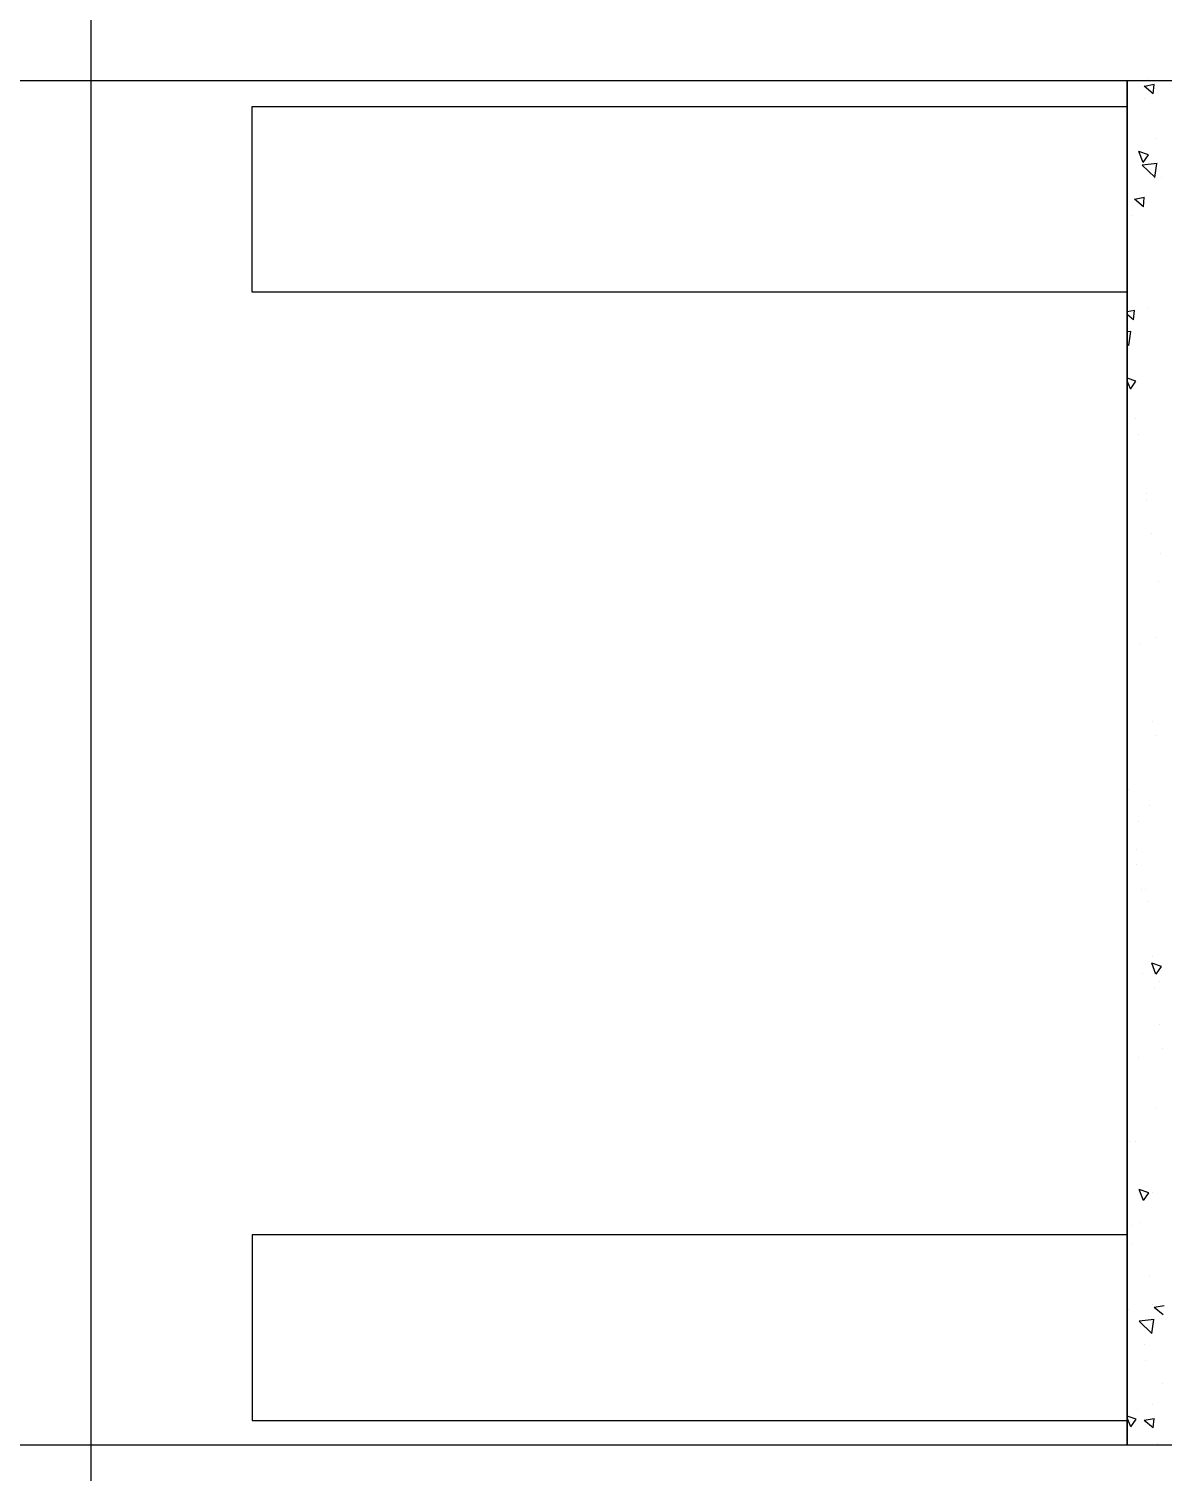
# Model space of a CAD drawing. Header units: metres. Extents: x 530959 to 531458, y 2674234 to 2674577.
# Drawn here: x 531146.495 to 531147.409, y 2674389.158 to 2674390.322 of the extents above; entities that cross this region are included whole.
import ezdxf

# ---------------------------------------------------------------- set-up
doc = ezdxf.new("R2010")
doc.units = ezdxf.units.M
doc.layers.add('300mm Hume Pipe', color=74, linetype='Continuous')
doc.layers.add('IDT', color=7, linetype='Continuous')

# ---------------------------------------------------------------- blocks, each defined once
blk = doc.blocks.new('IDT')
at = {"layer": 'IDT', "color": 8}
for p, q in [((29.602, 15.4101), (29.602, 18.0601)), ((27.267, 17.4829), (28.767, 17.4829)), ((28.767, 17.4829), (28.767, 16.3829)), ((28.767, 16.3829), (27.267, 16.3829))]:
    blk.add_line(p, q, dxfattribs=at)
at = {"layer": 'IDT', "color": 8, "linetype": 'Continuous'}
for p, q in [((28.7423, 17.4815), (28.7423, 17.4815)), ((28.755, 17.4827), (28.755, 17.4827)), ((28.7461, 17.469), (28.7454, 17.4614)), ((28.7461, 17.469), (28.7534, 17.4629)), ((28.7641, 17.4682), (28.7599, 17.4619)), ((28.7642, 17.4682), (28.767, 17.4608)), ((28.7454, 17.4616), (28.7533, 17.463)), ((28.759, 17.4541), (28.759, 17.4541)), ((28.7599, 17.4619), (28.767, 17.4595)), ((28.7465, 17.4497), (28.7465, 17.4497)), ((28.7388, 17.4334), (28.7388, 17.4334)), ((28.7521, 17.4149), (28.7521, 17.4149)), ((28.7528, 17.4016), (28.7528, 17.4016)), ((28.7454, 17.3815), (28.7575, 17.3829)), ((28.7472, 17.3928), (28.7455, 17.3815)), ((28.7472, 17.3928), (28.7575, 17.3829)), ((28.7374, 17.3705), (28.7454, 17.3719)), ((28.7381, 17.3779), (28.7454, 17.3718)), ((28.7663, 17.3739), (28.7663, 17.3739)), ((28.7469, 17.3692), (28.7469, 17.3692)), ((28.7492, 17.3471), (28.7492, 17.3471)), ((28.7634, 17.3214), (28.7634, 17.3214)), ((28.7564, 17.3032), (28.7564, 17.3032)), ((28.7634, 17.3061), (28.7634, 17.3061)), ((28.7464, 17.2793), (28.7464, 17.2793)), ((28.754, 17.2857), (28.7497, 17.2794)), ((28.7497, 17.2794), (28.7574, 17.2768)), ((28.754, 17.2857), (28.7574, 17.2768)), ((28.7606, 17.2383), (28.7606, 17.2383)), ((28.7653, 17.238), (28.7653, 17.238)), ((28.7435, 17.2115), (28.7435, 17.2115)), ((28.7386, 17.1629), (28.7386, 17.1629)), ((28.7577, 17.1705), (28.7577, 17.1705)), ((28.7407, 17.1438), (28.7407, 17.1438)), ((28.7449, 17.1148), (28.7449, 17.1148)), ((28.7438, 17.1032), (28.7395, 17.0969)), ((28.7407, 17.1095), (28.7407, 17.1095)), ((28.7439, 17.1032), (28.7473, 17.0943)), ((28.7395, 17.0969), (28.7472, 17.0943)), ((28.7548, 17.1027), (28.7548, 17.1027)), ((28.7468, 17.089), (28.7468, 17.089)), ((28.7497, 17.0443), (28.7497, 17.0443)), ((28.752, 17.0349), (28.752, 17.0349)), ((28.7555, 17.0346), (28.7555, 17.0346)), ((28.7595, 17.0149), (28.7595, 17.0149)), ((28.7597, 17.0028), (28.7597, 17.0028)), ((28.7578, 16.9801), (28.7578, 16.9801)), ((28.7491, 16.9671), (28.7491, 16.9671)), ((28.766, 16.9547), (28.766, 16.9547)), ((28.7443, 16.9104), (28.7443, 16.9104)), ((28.7463, 16.8993), (28.7463, 16.8993)), ((28.7571, 16.8364), (28.7571, 16.8364)), ((28.7434, 16.8316), (28.7434, 16.8316)), ((28.7421, 16.7863), (28.7421, 16.7863)), ((28.7405, 16.7638), (28.7405, 16.7638)), ((28.7475, 16.7478), (28.7475, 16.7478)), ((28.7516, 16.7204), (28.7516, 16.7204)), ((28.7517, 16.716), (28.7517, 16.716)), ((28.758, 16.6679), (28.758, 16.6679)), ((28.7606, 16.6552), (28.7606, 16.6552)), ((28.7644, 16.6315), (28.7602, 16.6251)), ((28.7645, 16.6314), (28.767, 16.6248)), ((28.7602, 16.6251), (28.767, 16.6228)), ((28.7658, 16.5964), (28.7641, 16.5851)), ((28.7658, 16.5964), (28.767, 16.5952)), ((28.764, 16.5851), (28.767, 16.5855)), ((28.7619, 16.5757), (28.7612, 16.5681)), ((28.7612, 16.5683), (28.767, 16.5693)), ((28.7619, 16.5757), (28.767, 16.5714)), ((28.7508, 16.5657), (28.7508, 16.5657)), ((28.7635, 16.4916), (28.7635, 16.4916)), ((28.7532, 16.4772), (28.7612, 16.4786)), ((28.7539, 16.4846), (28.7533, 16.477)), ((28.7539, 16.4846), (28.7612, 16.4785)), ((28.7396, 16.461), (28.7396, 16.461)), ((28.7448, 16.4609), (28.7431, 16.4496)), ((28.7448, 16.4608), (28.7551, 16.4509)), ((28.7449, 16.4614), (28.7449, 16.4614)), ((28.743, 16.4496), (28.7551, 16.451)), ((28.7543, 16.4489), (28.75, 16.4426)), ((28.75, 16.4426), (28.7577, 16.44)), ((28.7543, 16.4489), (28.7577, 16.44)), ((28.7438, 16.4292), (28.7438, 16.4292)), ((28.746, 16.3935), (28.7453, 16.3859)), ((28.746, 16.3935), (28.7533, 16.3874)), ((28.753, 16.3973), (28.753, 16.3973)), ((28.7453, 16.3861), (28.7532, 16.3876)), ((28.7501, 16.3811), (28.7501, 16.3811))]:
    blk.add_line(p, q, dxfattribs=at)
at = {"layer": 'IDT', "color": 7}
for p, q in [((29.4722, 17.4629), (28.767, 17.4629)), ((28.767, 17.4629), (28.767, 17.3133)), ((29.4722, 17.3133), (29.4722, 17.4629)), ((28.767, 17.3133), (29.4722, 17.3133)), ((28.767, 16.4038), (28.767, 16.5533)), ((28.767, 16.5533), (29.4722, 16.5533)), ((29.4722, 16.5533), (29.4722, 16.4038)), ((29.4722, 16.4038), (28.767, 16.4038))]:
    blk.add_line(p, q, dxfattribs=at)
at = {"layer": 'IDT', "color": 8}
blk.add_lwpolyline([(31.567, 17.4829), (31.567, 16.3829), (28.767, 16.3829), (28.767, 17.4829)], close=True, dxfattribs=at)

msp = doc.modelspace()

# ---------------------------------------------------------------- hatches: boundary and pattern name
at = {"layer": '300mm Hume Pipe'}
h = msp.add_hatch(dxfattribs=at)
h.set_pattern_fill('ANSI37', color=74)
h.set_pattern_definition([(45, (0, 0), (-0.0883883476483, 0.0883883476483), []), (135, (0, 0), (-0.0883883476483, -0.0883883476483), [])])
edge = h.paths.add_edge_path(flags=17)
edge.add_line((531137.2214, 2674376.4973), (531137.2214, 2674392.2452))
edge.add_arc((531138.1214, 2674392.2452), 0.9, 90, 180, ccw=False)
edge.add_line((531138.1214, 2674393.1452), (531141.1042, 2674393.1452))
edge.add_line((531141.1042, 2674393.1452), (531141.1042, 2674392.8452))
edge.add_line((531141.1042, 2674392.8452), (531138.4214, 2674392.8452))
edge.add_arc((531138.4214, 2674391.9452), 0.9, 90, 180)
edge.add_line((531137.5214, 2674391.9452), (531137.5214, 2674376.7973))
edge.add_arc((531138.4214, 2674376.7973), 0.9, 180, 270)
edge.add_line((531138.4214, 2674375.8973), (531263.8278, 2674375.8973))
edge.add_line((531263.8278, 2674375.8973), (531263.8278, 2674375.5973))
edge.add_line((531263.8278, 2674375.5973), (531138.1214, 2674375.5973))
edge.add_arc((531138.1214, 2674376.4973), 0.9, 180, 270, ccw=False)
edge = h.paths.add_edge_path()
edge.add_line((531138.0013, 2674375.4772), (531263.8278, 2674375.4772))
edge.add_line((531263.8278, 2674375.4772), (531263.8278, 2674375.1772))
edge.add_line((531263.8278, 2674375.1772), (531137.7013, 2674375.1772))
edge.add_arc((531137.7013, 2674376.0772), 0.9, 180, 270, ccw=False)
edge.add_line((531136.8013, 2674376.0772), (531136.8013, 2674392.6292))
edge.add_arc((531137.7013, 2674392.6292), 0.9, 90, 180, ccw=False)
edge.add_line((531137.7013, 2674393.5292), (531141.1042, 2674393.5292))
edge.add_line((531141.1042, 2674393.5292), (531141.1042, 2674393.2292))
edge.add_line((531141.1042, 2674393.2292), (531138.0013, 2674393.2292))
edge.add_arc((531138.0013, 2674392.3292), 0.9, 90, 180)
edge.add_line((531137.1013, 2674392.3292), (531137.1013, 2674376.3772))
edge.add_arc((531138.0013, 2674376.3772), 0.9, 180, 270)

# ---------------------------------------------------------------- block references
at = {"layer": 'IDT', "color": 8, "rotation": 180}
msp.add_blockref('IDT', (531176.1473, 2674406.663), dxfattribs=at)

doc.saveas('drawing.dxf')
